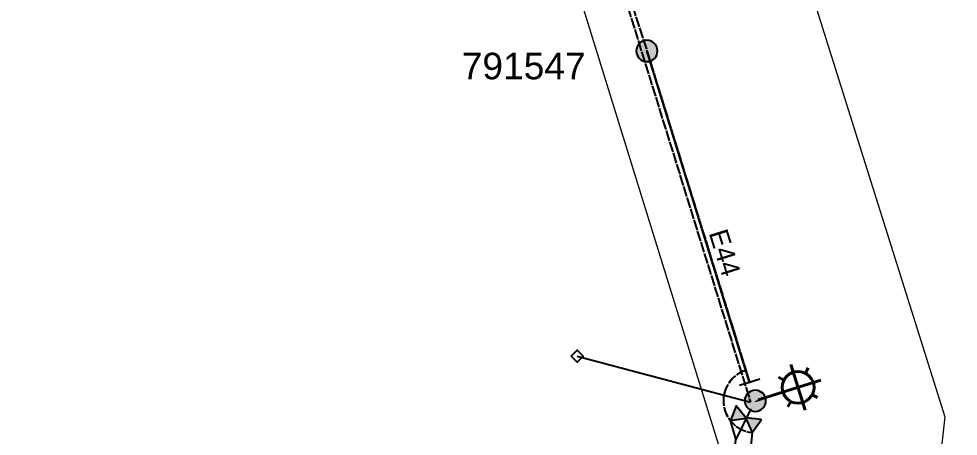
# Model space of a CAD drawing. Header units: metres. Extents: x 305887 to 307188, y 6269913 to 6270847.
# Drawn here: x 306503.2 to 306591.6, y 6270553.3 to 6270592.6 of the extents above; entities that cross this region are included whole.
import ezdxf
from ezdxf.enums import TextEntityAlignment as Align

# ---------------------------------------------------------------- set-up
doc = ezdxf.new("R2010")
doc.units = ezdxf.units.M
doc.linetypes.add('Cable Exist OH', pattern=[1, 1, 0])
doc.linetypes.add('Cable Exist UG', pattern=[8.2, 4, -1.2, 1.8, -1.2])
doc.layers.get('0').update_dxf_attribs({"color": 6})
doc.layers.add('Cadastre Land Parcels_SP_EXT', color=9, linetype='Continuous', lineweight=5)
for name, color, linetype in [('Equip_HV_EXT', 7, 'Continuous'), ('Equip_LV_EXT', 7, 'Continuous'), ('Equip_SP_SL_EXT', 7, 'Continuous'), ('Mains_HV_EXT', 7, 'Continuous'), ('Mains_LV_EXT', 7, 'Continuous'), ('Mains_SL_EXT', 7, 'Continuous'), ('OH_Details_SP_MISC', 7, 'Continuous'), ('Services_SP_EXT', 7, 'Continuous'), ('SupportsOH_SP_TR_HV_LV_SL_EXT', 7, 'Continuous'), ('UG_Details_SP_MISC', 7, 'Continuous')]:
    doc.layers.add(name, color=color, linetype=linetype)
doc.styles.add('iecARIAL', font='arial.ttf', dxfattribs={"height": 2})
doc.styles.add('POLE_LABEL', font='arial.ttf')
doc.styles.get("Standard").update_dxf_attribs({"font": 'arial.ttf'})
doc.linetypes.add('Cable New UG', pattern='A,7,-0.25,["x",Standard,S=2,R=0,X=0.2,Y=-0.8],-2.1', length=9.35)

# ---------------------------------------------------------------- blocks, each defined once
blk = doc.blocks.new('SL_LANTERN_EXT')
at = {"lineweight": 40}
for p, q in [((0, 1.968), (0, 6.468)), ((-1.459, 5.676), (-1.061, 5.278)), ((1.458, 5.676), (1.06, 5.278)), ((-2.25, 4.218), (2.25, 4.218)), ((-1.459, 2.759), (-1.061, 3.157)), ((0, 0), (0, 2.721)), ((1.458, 2.759), (1.06, 3.157))]:
    blk.add_line(p, q, dxfattribs=at)
blk.add_circle((0, 4.218), 1.5, dxfattribs=at)
at = {"style": 'iecARIAL', "flags": 8}
blk.add_attdef('ASSET_NUM', (1.5, 1.5), '', height=2.5, dxfattribs=at)
for tag, p, height, flags in [('CONSTRUCTED_VOLTAGE', (0.981, -0.653), 0.2, 9), ('CONTROL_TYPE', (0.981, -0.853), 0.2, 9), ('LANTERN_PURPOSE', (0.981, -1.053), 0.2, 9), ('LNUMBER', (2.181, -3.253), 2.5, 8), ('OPERATING_VOLTAGE', (0.981, -1.653), 0.2, 9), ('ORIENTATION', (0.981, -1.853), 0.2, 9), ('LANTERN_TYPE', (0.981, -1.253), 0.2, 9), ('NO_PHASES', (0.981, -1.453), 0.2, 9), ('OWNED_BY', (0.981, -2.053), 0.2, 9), ('STATE', (0.981, -2.253), 0.2, 9), ('CEXIST', (0.981, -2.653), 0.2, 9), ('CNEW', (0.981, -2.853), 0.2, 9), ('USAGE', (0.981, -2.453), 0.2, 9), ('CNUMBER', (0.981, -3.053), 0.2, 9), ('CREMOVE', (0.981, -3.253), 0.2, 9), ('CREPLACE', (0.981, -3.453), 0.2, 9), ('LKINGHEIGHT', (0.981, -3.653), 0.2, 9), ('LBRACKET', (0.981, -3.853), 0.2, 9), ('LBRACKETVOCAB', (0.981, -4.053), 0.2, 9), ('LCATEGORY', (0.981, -4.253), 0.2, 9), ('LCHARGE1', (0.981, -4.453), 0.2, 9), ('LCHARGE1PERCENT', (0.981, -4.653), 0.2, 9), ('LCHARGE2', (0.981, -4.853), 0.2, 9), ('LCHARGE2PERCENT', (0.981, -5.053), 0.2, 9), ('LCHARGE3', (0.981, -5.253), 0.2, 9), ('LCHARGE3PERCENT', (0.981, -5.453), 0.2, 9), ('LEXIST', (0.981, -5.653), 0.2, 9), ('LLAMP', (0.981, -5.853), 0.2, 9), ('LLAMPVOCAB', (0.981, -6.053), 0.2, 9), ('LMAST', (0.981, -6.253), 0.2, 9), ('LMASTVOCAB', (0.981, -6.453), 0.2, 9), ('LNEW', (0.981, -6.653), 0.2, 9), ('LANTNUMBER', (0.981, -6.853), 0.2, 9), ('LOUTREACH', (0.981, -7.253), 0.2, 9), ('LOUTREACHVOCAB', (0.981, -7.453), 0.2, 9), ('LRATECODE', (0.981, -7.653), 0.2, 9), ('LREMOVE', (0.981, -7.853), 0.2, 9), ('LREPLACE', (0.981, -8.053), 0.2, 9), ('LTYPE', (0.981, -8.253), 0.2, 9), ('LTYPEVOCAB', (0.981, -8.453), 0.2, 9), ('LEGEND', (0.981, -8.653), 0.2, 9), ('LOCATION', (0.981, -8.853), 0.2, 9), ('STREETNAME', (0.981, -9.253), 0.2, 9), ('SUBURB', (0.981, -9.453), 0.2, 1), ('NOTES', (0.981, -9.053), 0.2, 9)]:
    blk.add_attdef(tag, p, '', height=height, dxfattribs=dict(flags=flags))
blk = doc.blocks.new('CCP_EXT')
at = {"flags": 9}
for tag, p in [('STATE', (0, -1.8)), ('USAGE', (0, -1.2)), ('LEGEND', (0, -1.4)), ('LIFE_SUPPORT', (0, -1.6)), ('NOTES', (0, -2))]:
    blk.add_attdef(tag, text='', height=0.2, dxfattribs=at).set_placement(p, align=Align.MIDDLE_LEFT)
blk.add_wipeout([(0, 0.566), (0.566, 0), (0, -0.566), (-0.566, 0)])
blk.add_lwpolyline([(-0.566, 0), (0, 0.566), (0.566, 0), (0, -0.566), (-0.566, 0)])
at = {"flags": 1}
blk.add_attdef('Z', (0, 0), '', height=0.2, dxfattribs=at)
at = {"flags": 9}
for tag, p in [('CCP_TYPE', (0, 0)), ('OPERATING_VOLTAGE', (0, -0.6)), ('ORIENTATION', (0, -0.8)), ('CONSTRUCTED_VOLTAGE', (0, -0.2)), ('NO_PHASES', (0, -0.4)), ('OWNED_BY', (0, -1))]:
    blk.add_attdef(tag, text='', height=0.2, dxfattribs=at).set_placement(p, align=Align.MIDDLE_LEFT)
blk = doc.blocks.new('POLE_EXT')
blk.add_hatch(color=256).paths.add_polyline_path([(-1, 0, 1), (1, 0, 1)])
blk.add_lwpolyline([(-1, 0, 1), (1, 0, 1)], format="xyb", close=True)
for tag, height, flags, p in [('pNumber', 2.5, 8, (-17.84, 2.067)), ('OWNED_BY', 0.2, 9, (1.355, -0.4)), ('SPECIAL_USE', 0.2, 9, (1.355, -0.8)), ('PARENT', 0.2, 9, (1.355, -0.6)), ('cLV', 0.2, 9, (1.355, -1.4)), ('STATE', 0.2, 9, (1.355, -1)), ('hDepth', 0.2, 9, (1.355, -1.6)), ('hDia', 0.2, 9, (1.355, -1.8)), ('USAGE', 0.2, 9, (1.355, -1.2)), ('cHV', 0.2, 9, (1.355, -2)), ('LBRACKET', 0.2, 9, (1.355, -2.2)), ('LExisting', 0.2, 9, (1.355, -2.4)), ('LANTNUMBER', 0.2, 9, (1.355, -2.6)), ('cLinedev', 0.2, 9, (1.355, -3.4)), ('LOther', 0.2, 9, (1.355, -2.8)), ('LRemove', 0.2, 9, (1.355, -3)), ('LEGEND', 0.2, 9, (1.355, -3.2)), ('LOCATION', 0.2, 9, (1.355, -3.6)), ('pExisting', 0.2, 9, (1.355, -3.8)), ('pFooting', 0.2, 9, (1.355, -4.4)), ('PFNUMBER', 0.2, 9, (1.355, -4)), ('NEWPFNUMBER', 0.2, 9, (1.355, -4.2)), ('pNew', 0.2, 9, (1.355, -4.6)), ('pRelocate', 0.2, 9, (1.355, -5)), ('pRemove', 0.2, 9, (1.355, -5.2)), ('pReplace', 0.2, 9, (1.355, -5.4)), ('cspan', 0.2, 9, (1.355, -6)), ('STREETNAME', 0.2, 9, (1.355, -6.2)), ('pStay', 0.2, 9, (1.355, -5.6)), ('pType', 0.2, 9, (1.355, -5.8)), ('SUBURB', 0.2, 9, (1.355, -6.4)), ('OPERATED_BY', 0.2, 9, (1.355, -7.014)), ('NOTES', 0.2, 9, (1.355, -6.6)), ('MAINTAINED_BY', 0.2, 9, (1.355, -6.814))]:
    blk.add_attdef(tag, text='', height=height, dxfattribs=dict(flags=flags)).set_placement(p, align=Align.MIDDLE_LEFT)
at = {"style": 'POLE_LABEL'}
for tag, height, flags, p in [('ASSET_NUM', 2.5, 8, (2, 2)), ('STRUCTURE_PLANT_NUMBER', 0.2, 9, (1.355, 0.028)), ('STREET_CODE', 0.2, 9, (1.355, -0.2))]:
    blk.add_attdef(tag, text='', height=height, dxfattribs=dict(at, flags=flags)).set_placement(p, align=Align.MIDDLE_LEFT)
at = {"flags": 1}
blk.add_attdef('Z', (1.355, -7.328), '', height=0.2, dxfattribs=at)
blk = doc.blocks.new('LV_End Shackle_EXT')
at = {"flags": 9}
for tag, p in [('OPERATING_VOLTAGE', (0, -0.6)), ('ORIENTATION', (0, -0.8)), ('OWNED_BY', (0, -1)), ('STATE', (0, -1.2)), ('USAGE', (0, -1.4)), ('NOTES', (0, -1.6))]:
    blk.add_attdef(tag, text='', height=0.2, dxfattribs=at).set_placement(p, align=Align.MIDDLE_LEFT)
blk.add_wipeout([(-0.253, 0), (-0.253, 1.815), (0.253, 1.815), (0.253, 0)])
blk.add_line((1, 1.815), (-1, 1.815))
at = {"flags": 1}
blk.add_attdef('Z', (0, 0), '', height=0.2, dxfattribs=at)
at = {"flags": 9}
for tag, p in [('CONNECTOR_TYPE', (0, 0)), ('CONSTRUCTED_VOLTAGE', (0, -0.2)), ('NO_PHASES', (0, -0.4))]:
    blk.add_attdef(tag, text='', height=0.2, dxfattribs=at).set_placement(p, align=Align.MIDDLE_LEFT)
blk = doc.blocks.new('UGOH_EXT')
blk.add_hatch(color=256).paths.add_polyline_path([(-0.753, 1.698), (0.747, 1.698), (-0.003, 2.997)])
at = {"color": 1}
blk.add_lwpolyline([(-0.753, 1.698), (0.747, 1.698), (-0.003, 2.997)], close=True, dxfattribs=at)
for tag, flags, p in [('CONSTRUCTED_VOLTAGE', 9, (1.5, 0)), ('OPERATING_VOLTAGE', 9, (1.5, -0.2)), ('ORIENTATION', 9, (1.5, -0.4)), ('STATE', 9, (1.5, -0.6)), ('USAGE', 9, (1.5, -0.8)), ('ACTUAL_STATUS', 9, (1.5, -1.6)), ('OWNED_BY', 9, (1.5, -1)), ('OPERATED_BY', 9, (1.5, -1.2)), ('MAINTAINED_BY', 9, (1.5, -1.4)), ('NUMBER_OF_PHASES', 9, (1.5, -1.8)), ('TYPE', 1, (1.5, -2))]:
    blk.add_attdef(tag, text='', height=0.2, dxfattribs=dict(flags=flags)).set_placement(p, align=Align.MIDDLE_LEFT)
blk = doc.blocks.new('HV_End Shackle_EXT')
for tag, flags, p in [('CONNECTOR_TYPE', 9, (1.5, 0)), ('OPERATING_VOLTAGE', 9, (1.5, -0.6)), ('ORIENTATION', 9, (1.5, -0.8)), ('CONSTRUCTED_VOLTAGE', 9, (1.5, -0.2)), ('NO_PHASES', 9, (1.5, -0.4)), ('OWNED_BY', 9, (1.5, -1)), ('OPERATED_BY', 9, (1.5, -1.2)), ('STATE', 9, (1.5, -1.6)), ('USAGE', 9, (1.5, -1.8)), ('MAINTAINED_BY', 9, (1.5, -1.4)), ('Z', 1, (1.5, -2.2)), ('NOTES', 9, (1.5, -2))]:
    blk.add_attdef(tag, text='', height=0.2, dxfattribs=dict(flags=flags)).set_placement(p, align=Align.MIDDLE_LEFT)
blk.add_wipeout([(-0.253, 0), (-0.253, 1.815), (0.253, 1.815), (0.253, 0)])
blk.add_line((1, 1.815), (-1, 1.815))

msp = doc.modelspace()

# ---------------------------------------------------------------- linework, layer by layer
at = {"layer": 'Cadastre Land Parcels_SP_EXT', "linetype": 'Continuous'}
for points in [[(306440.641, 6270710.348), (306496.984, 6270530.197), (306569.08, 6270552.602), (306519.73, 6270711.948), (306506.864, 6270753.487), (306485.102, 6270823.753), (306475.985, 6270829.678), (306404.209, 6270826.879), (306427.629, 6270751.953), (306440.641, 6270710.348)], [(306728.14, 6270664.827), (306699.815, 6270702.563), (306558.197, 6270657.464), (306590.356, 6270555.178), (306587.959, 6270533.543), (306784.359, 6270589.9), (306773.597, 6270604.24), (306728.14, 6270664.827)]]:
    msp.add_lwpolyline(points, close=True, dxfattribs=at)
at = {"layer": 'Mains_HV_EXT', "linetype": 'Cable Exist UG', "ltscale": 0.8}
msp.add_lwpolyline([(306572.222, 6270553.695), (306572.222, 6270553.695), (306568.116, 6270513.019), (306565.131, 6270513.32), (306559.589, 6270513.583), (306559.827, 6270518.577), (306549.442, 6270519.071)], dxfattribs=at)
at = {"layer": 'Mains_LV_EXT', "linetype": 'Cable Exist UG'}
msp.add_lwpolyline([(306567.393, 6270515.704), (306567.393, 6270515.704), (306567.393, 6270515.704), (306569.573, 6270517.516), (306569.573, 6270517.516), (306571.905, 6270540.716), (306570.002, 6270542.261), (306570.002, 6270542.261), (306570.703, 6270553.107), (306570.182, 6270554.812)], dxfattribs=at)

# ---------------------------------------------------------------- block references
at = {"layer": 'Equip_HV_EXT', "linetype": 'Continuous', "rotation": 174.0576160874585}
msp.add_blockref('UGOH_EXT', (306572.529, 6270556.676), dxfattribs=at)
at = {"layer": 'Equip_SP_SL_EXT', "rotation": 287.4532739300928}
msp.add_blockref('SL_LANTERN_EXT', (306572.529, 6270556.676), dxfattribs=at)
at = {"layer": 'SupportsOH_SP_TR_HV_LV_SL_EXT'}
ref = msp.add_blockref('POLE_EXT', (306562.327, 6270589.617), dxfattribs=at)
ref.add_attrib('ASSET_NUM', '791547', dxfattribs={"layer": '0', "height": 2.5, "style": 'POLE_LABEL'}).set_placement((306556.554, 6270588.196), align=Align.MIDDLE_RIGHT)

# ---------------------------------------------------------------- texts
at = {"layer": 'Mains_LV_EXT'}
msp.add_text('E44', height=1.8, rotation=287.35729, dxfattribs=at).set_placement((306568.129, 6270572.487))

# ---------------------------------------------------------------- next in the draw order: block references
at = {"layer": 'Services_SP_EXT'}
msp.add_blockref('CCP_EXT', (306555.775, 6270560.881), dxfattribs=at)

# ---------------------------------------------------------------- next in the draw order: linework, layer by layer
at = {"layer": 'Mains_HV_EXT', "linetype": 'Cable Exist OH'}
msp.add_lwpolyline([(306548.541, 6270632.639), (306562.327, 6270589.617), (306571.992, 6270558.409)], dxfattribs=at)
at = {"layer": 'Mains_LV_EXT', "linetype": 'Cable Exist OH'}
msp.add_lwpolyline([(306548.541, 6270632.639), (306562.327, 6270589.617), (306572.529, 6270556.676)], dxfattribs=at)
at = {"layer": 'Mains_SL_EXT', "linetype": 'Cable Exist OH'}
msp.add_lwpolyline([(306522.021, 6270718.151), (306548.541, 6270632.639), (306561.85, 6270589.469), (306572.08, 6270556.537)], dxfattribs=at)
at = {"layer": 'Services_SP_EXT'}
msp.add_lwpolyline([(306555.775, 6270560.881), (306572.081, 6270556.537)], dxfattribs=at)

# ---------------------------------------------------------------- next in the draw order: block references
at = {"layer": 'Equip_LV_EXT', "linetype": 'Cable New UG', "rotation": 17.20793455624342}
msp.add_blockref('LV_End Shackle_EXT', (306572.529, 6270556.676), dxfattribs=at)

# ---------------------------------------------------------------- next in the draw order: linework, layer by layer
at = {"layer": 'Mains_LV_EXT', "linetype": 'Cable Exist OH'}
msp.add_arc((306572.529, 6270556.676), 3, 107.20799, 218.4607, dxfattribs=at)
at = {"layer": 'OH_Details_SP_MISC', "color": 7, "linetype": 'Continuous', "flags": 128}
msp.add_lwpolyline([(306572.529, 6270556.676), (306562.327, 6270589.617)], dxfattribs=at)
at = {"layer": 'UG_Details_SP_MISC', "color": 7, "linetype": 'Cable Exist UG', "ltscale": 0.8}
msp.add_line((306570.72, 6270553.047), (306572.529, 6270556.676), dxfattribs=at)

# ---------------------------------------------------------------- next in the draw order: block references
at = {"layer": 'Equip_LV_EXT', "linetype": 'Cable New UG', "rotation": 128.4040574838963}
msp.add_blockref('UGOH_EXT', (306572.529, 6270556.676), dxfattribs=at)

# ---------------------------------------------------------------- next in the draw order: block references
at = {"layer": 'Equip_HV_EXT', "linetype": 'Cable New UG', "lineweight": 0, "rotation": 17.20793964564753}
msp.add_blockref('HV_End Shackle_EXT', (306572.529, 6270556.676), dxfattribs=at)

# ---------------------------------------------------------------- next in the draw order: linework, layer by layer
at = {"layer": 'Mains_HV_EXT', "linetype": 'Cable Exist OH'}
msp.add_arc((306572.529, 6270556.676), 3, 107.208, 264.11425, dxfattribs=at)

# ---------------------------------------------------------------- next in the draw order: block references
at = {"layer": 'SupportsOH_SP_TR_HV_LV_SL_EXT'}
msp.add_blockref('POLE_EXT', (306572.529, 6270556.676), dxfattribs=at)

doc.saveas('drawing.dxf')
